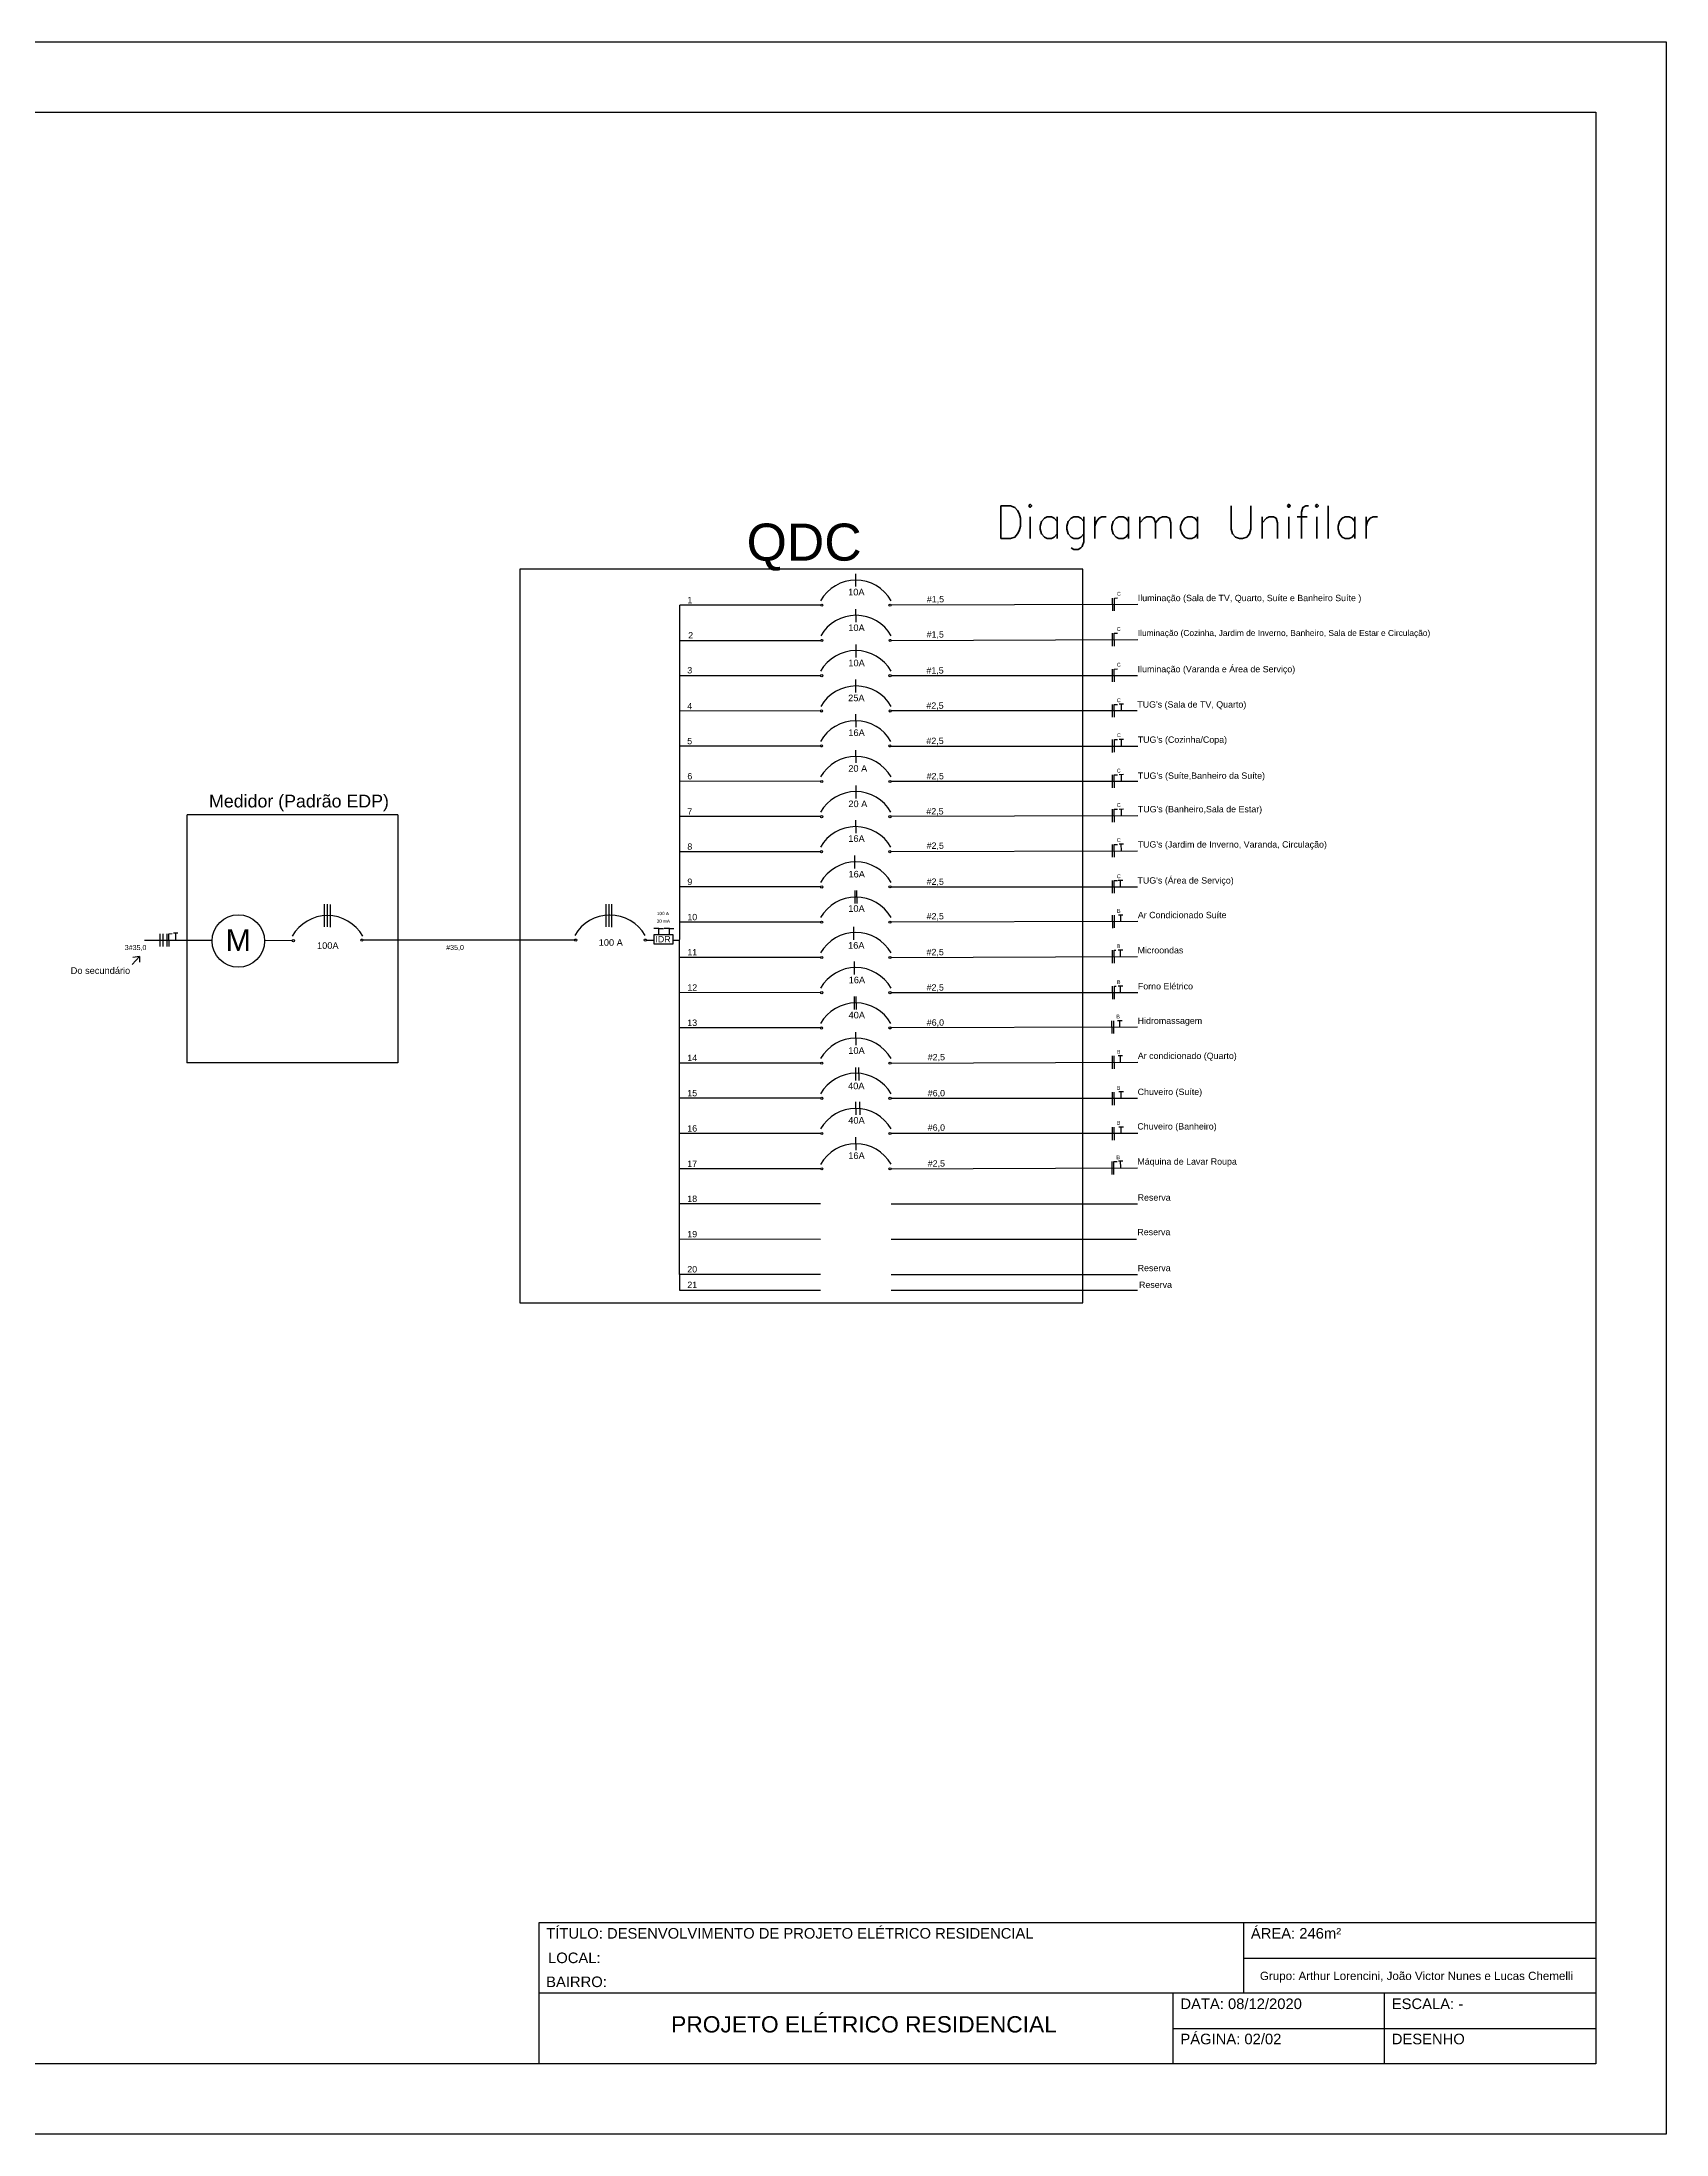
# Model space of a CAD drawing. Extents: x 80 to 1815, y -14679 to 245.
# Drawn here: x 141.98 to 165.04, y 13.16 to 42.86 of the extents above; entities that cross this region are included whole.
import ezdxf

# ---------------------------------------------------------------- set-up
doc = ezdxf.new("R2010")
doc.units = 0
doc.header["$MEASUREMENT"] = 0
doc.linetypes.add('HIDDEN', pattern=[0.375, 0.25, -0.125])
doc.linetypes.add('HIDDEN2', pattern=[4.7625, 3.175, -1.5875])
doc.layers.get('0').update_dxf_attribs({"linetype": 'CONTINUOUS'})
doc.layers.add('TEXTO', color=1, linetype='CONTINUOUS')
doc.layers.add('TOMADAS', color=1, linetype='CONTINUOUS')
doc.styles.add('ARIAL', font='arial.ttf')
doc.styles.add('ARIALN', font='arial.ttf')
doc.styles.add('ROMANS', font='romans.shx')

# ---------------------------------------------------------------- blocks, each defined once
blk = doc.blocks.new('BLOCOA3_LEGENDA')
at = {"layer": 'TOMADAS'}
for p, q in [((2.5, -1), (41, -1)), ((41, -1), (41, -28.7)), ((26, -26.7), (26, -28.7)), ((41, -26.7), (26, -26.7)), ((36, -26.7), (36, -27.7)), ((41, -27.7), (26, -27.7)), ((35, -27.7), (35, -28.7)), ((38, -27.7), (38, -28.7)), ((35, -28.2), (41, -28.2)), ((41, -28.7), (2.5, -28.7))]:
    blk.add_line(p, q, dxfattribs=at)
blk.add_lwpolyline([(0, 0), (42, 0), (42, -29.7), (0, -29.7)], close=True, dxfattribs=at)

msp = doc.modelspace()

# ---------------------------------------------------------------- linework, layer by layer
for p, q in [((148.769, 35.373), (148.769, 24.956)), ((156.759, 35.373), (148.769, 35.373)), ((156.759, 24.956), (156.759, 35.373)), ((151.036, 25.359), (151.038, 34.86)), ((153.038, 34.86), (151.038, 34.86)), ((157.539, 34.871), (154.038, 34.86)), ((151.038, 34.36), (153.04, 34.359)), ((154.038, 34.359), (157.539, 34.371)), ((151.037, 33.863), (153.039, 33.861)), ((154.038, 33.86), (157.537, 33.86)), ((153.035, 33.358), (151.036, 33.355)), ((157.532, 33.359), (154.041, 33.359)), ((153.035, 32.861), (151.036, 32.858)), ((154.035, 32.86), (157.538, 32.86)), ((153.037, 32.358), (151.035, 32.36)), ((154.038, 32.36), (157.539, 32.36)), ((144.041, 31.883), (144.041, 28.362)), ((147.039, 31.885), (144.045, 31.885)), ((147.039, 31.885), (147.039, 28.363)), ((153.037, 31.858), (151.038, 31.859)), ((157.54, 31.872), (154.038, 31.86)), ((153.035, 31.36), (151.038, 31.36)), ((154.038, 31.362), (157.537, 31.372)), ((153.037, 30.86), (151.037, 30.86)), ((154.036, 30.861), (157.535, 30.861)), ((153.036, 30.359), (151.037, 30.359)), ((157.54, 30.37), (154.036, 30.359)), ((144.401, 30.099), (144.041, 30.099)), ((145.539, 30.098), (145.144, 30.096)), ((147.039, 30.106), (146.541, 30.106)), ((148.769, 30.106), (147.039, 30.106)), ((149.547, 30.106), (148.769, 30.106)), ((150.565, 30.106), (150.669, 30.106)), ((150.943, 30.106), (151.037, 30.106)), ((153.037, 29.86), (151.037, 29.86)), ((154.038, 29.86), (157.536, 29.871)), ((153.037, 29.359), (151.037, 29.36)), ((154.039, 29.36), (157.54, 29.36)), ((153.036, 28.859), (151.037, 28.86)), ((157.537, 28.871), (154.039, 28.86)), ((147.036, 28.362), (144.041, 28.362)), ((153.038, 28.36), (151.037, 28.36)), ((154.038, 28.36), (157.539, 28.371)), ((153.038, 27.86), (151.037, 27.86)), ((154.038, 27.86), (157.537, 27.86)), ((153.038, 27.359), (151.037, 27.36)), ((157.538, 27.36), (154.038, 27.36)), ((153.038, 26.859), (151.037, 26.859)), ((154.038, 26.859), (157.533, 26.871)), ((153.038, 26.36), (151.036, 26.36)), ((154.038, 26.36), (157.537, 26.36)), ((153.038, 25.858), (151.036, 25.859)), ((154.038, 25.86), (157.522, 25.86)), ((153.038, 25.359), (151.036, 25.359)), ((154.038, 25.36), (157.537, 25.36)), ((148.769, 24.956), (156.759, 24.956))]:
    msp.add_line(p, q)
at = {"color": 7, "linetype": 'Continuous'}
for p, q in [((145.996, 30.293), (145.996, 30.617)), ((146.038, 30.292), (146.038, 30.616)), ((146.079, 30.289), (146.079, 30.612)), ((149.992, 30.295), (149.992, 30.618)), ((150.034, 30.294), (150.034, 30.617)), ((150.075, 30.29), (150.075, 30.614)), ((144.041, 30.099), (143.443, 30.099)), ((150.743, 30.269), (150.669, 30.269)), ((150.743, 30.18), (150.743, 30.269)), ((150.743, 30.269), (150.808, 30.269)), ((150.891, 30.269), (150.817, 30.269)), ((150.891, 30.18), (150.891, 30.269)), ((150.891, 30.269), (150.956, 30.269)), ((143.266, 29.761), (143.368, 29.872)), ((143.368, 29.872), (143.275, 29.861)), ((143.368, 29.872), (143.368, 29.793)), ((157.206, 29.962), (157.228, 29.962)), ((157.207, 29.451), (157.23, 29.451)), ((151.036, 25.359), (151.036, 25.138)), ((151.036, 25.138), (153.038, 25.138)), ((154.038, 25.138), (157.537, 25.138))]:
    msp.add_line(p, q, dxfattribs=at)
msp.add_lwpolyline([(150.669, 30.054), (150.943, 30.054), (150.943, 30.179), (150.669, 30.179)], close=True, dxfattribs=at)
for centre, radius in [((153.054, 34.86), 0.0151), ((154.023, 34.86), 0.0151), ((153.055, 34.36), 0.0151), ((154.025, 34.36), 0.0151), ((153.053, 33.86), 0.0151), ((154.023, 33.86), 0.0151), ((153.051, 33.358), 0.0151), ((154.025, 33.358), 0.0151), ((153.051, 32.862), 0.0151), ((154.02, 32.862), 0.0151), ((153.053, 32.357), 0.0151), ((154.022, 32.358), 0.0151), ((153.052, 31.858), 0.0151), ((154.021, 31.858), 0.0151), ((153.05, 31.361), 0.0151), ((154.019, 31.361), 0.0151), ((153.053, 30.86), 0.0151), ((154.022, 30.861), 0.0151), ((144.773, 30.093), 0.372), ((153.052, 30.361), 0.0151), ((154.021, 30.361), 0.0151), ((145.554, 30.098), 0.0151), ((146.526, 30.106), 0.0151), ((149.562, 30.106), 0.0151), ((150.55, 30.106), 0.0151), ((153.053, 29.858), 0.0151), ((154.022, 29.858), 0.0151), ((153.053, 29.36), 0.0151), ((154.022, 29.36), 0.0151), ((153.051, 28.858), 0.0151), ((154.021, 28.859), 0.0151), ((153.053, 28.36), 0.0151), ((154.023, 28.36), 0.0151), ((153.054, 27.86), 0.0151), ((154.023, 27.86), 0.0151), ((153.054, 27.36), 0.0151), ((154.023, 27.361), 0.0151), ((153.054, 26.858), 0.0151), ((154.023, 26.858), 0.0151)]:
    msp.add_circle(centre, radius)
for centre in [(153.538, 34.64), (153.54, 34.141), (153.538, 33.64), (153.54, 33.138), (153.535, 32.643), (153.537, 32.138), (153.536, 31.639), (153.534, 31.141), (153.537, 30.641), (153.537, 30.142), (146.038, 29.879), (150.047, 29.887), (153.537, 29.639), (153.538, 29.141), (153.536, 28.639), (153.538, 28.14), (153.538, 27.64), (153.538, 27.141), (153.538, 26.639)]:
    msp.add_arc(centre, 0.575, 29.5901, 150.4274)
at = {"layer": 'TOMADAS', "color": 7}
for p, q in [((153.539, 35.124), (153.537, 35.307)), ((153.541, 34.617), (153.539, 34.801)), ((157.183, 34.778), (157.181, 34.961)), ((157.207, 34.961), (157.253, 34.962)), ((157.209, 34.778), (157.207, 34.961)), ((157.182, 34.278), (157.18, 34.461)), ((157.206, 34.461), (157.252, 34.462)), ((157.208, 34.278), (157.206, 34.461)), ((153.542, 34.118), (153.54, 34.302)), ((157.182, 33.771), (157.18, 33.954)), ((157.206, 33.954), (157.252, 33.955)), ((157.208, 33.771), (157.206, 33.954)), ((153.539, 33.622), (153.536, 33.805)), ((153.541, 33.128), (153.539, 33.312)), ((157.182, 33.268), (157.18, 33.451)), ((157.208, 33.268), (157.206, 33.451)), ((157.206, 33.451), (157.252, 33.451)), ((157.338, 33.454), (157.274, 33.453)), ((157.306, 33.359), (157.306, 33.454)), ((153.541, 32.62), (153.539, 32.803)), ((157.182, 32.771), (157.18, 32.955)), ((157.209, 32.772), (157.207, 32.955)), ((157.207, 32.955), (157.252, 32.955)), ((157.338, 32.955), (157.274, 32.954)), ((157.306, 32.86), (157.306, 32.955)), ((157.181, 32.267), (157.179, 32.45)), ((157.206, 32.45), (157.251, 32.451)), ((157.208, 32.267), (157.206, 32.45)), ((157.338, 32.455), (157.274, 32.454)), ((157.307, 32.36), (157.306, 32.455)), ((153.542, 32.118), (153.54, 32.301)), ((153.541, 31.625), (153.539, 31.808)), ((157.182, 31.779), (157.18, 31.962)), ((157.206, 31.962), (157.252, 31.963)), ((157.208, 31.779), (157.206, 31.962)), ((157.338, 31.962), (157.274, 31.961)), ((157.307, 31.866), (157.306, 31.961)), ((153.524, 31.124), (153.522, 31.308)), ((157.182, 31.281), (157.18, 31.465)), ((157.208, 31.282), (157.206, 31.465)), ((157.206, 31.465), (157.252, 31.465)), ((157.337, 31.467), (157.273, 31.466)), ((157.306, 31.371), (157.305, 31.466)), ((157.182, 30.77), (157.18, 30.953)), ((157.206, 30.953), (157.252, 30.954)), ((157.208, 30.77), (157.206, 30.953)), ((157.326, 30.954), (157.262, 30.953)), ((157.294, 30.862), (157.294, 30.953)), ((153.528, 30.624), (153.526, 30.808)), ((153.555, 30.624), (153.553, 30.809)), ((157.184, 30.277), (157.182, 30.46)), ((157.21, 30.278), (157.208, 30.461)), ((157.328, 30.461), (157.264, 30.461)), ((157.297, 30.369), (157.296, 30.461)), ((143.666, 30.014), (143.664, 30.197)), ((143.706, 30.014), (143.704, 30.197)), ((143.764, 30.014), (143.762, 30.197)), ((143.788, 30.197), (143.834, 30.198)), ((143.79, 30.014), (143.788, 30.197)), ((143.916, 30.203), (143.852, 30.202)), ((143.885, 30.111), (143.884, 30.202)), ((153.51, 30.109), (153.508, 30.293)), ((153.519, 29.618), (153.517, 29.802)), ((157.182, 29.778), (157.179, 29.961)), ((157.208, 29.778), (157.206, 29.962)), ((157.325, 29.962), (157.261, 29.961)), ((157.294, 29.87), (157.293, 29.962)), ((157.183, 29.268), (157.181, 29.451)), ((157.209, 29.268), (157.207, 29.451)), ((157.326, 29.452), (157.262, 29.451)), ((157.295, 29.36), (157.294, 29.451)), ((153.518, 29.119), (153.516, 29.303)), ((153.545, 29.119), (153.543, 29.303)), ((157.173, 28.778), (157.171, 28.961)), ((157.2, 28.778), (157.197, 28.962)), ((157.317, 28.962), (157.253, 28.961)), ((157.286, 28.87), (157.285, 28.962)), ((153.541, 28.616), (153.539, 28.799)), ((153.537, 28.114), (153.535, 28.297)), ((153.584, 28.114), (153.582, 28.297)), ((157.181, 28.278), (157.179, 28.461)), ((157.207, 28.278), (157.205, 28.461)), ((157.324, 28.462), (157.26, 28.461)), ((157.293, 28.37), (157.292, 28.461)), ((157.181, 27.763), (157.179, 27.946)), ((157.208, 27.763), (157.206, 27.946)), ((157.334, 27.952), (157.27, 27.951)), ((157.302, 27.86), (157.302, 27.951)), ((153.541, 27.626), (153.539, 27.809)), ((153.598, 27.626), (153.596, 27.809)), ((157.182, 27.267), (157.18, 27.45)), ((157.208, 27.268), (157.206, 27.451)), ((157.337, 27.452), (157.272, 27.451)), ((157.305, 27.36), (157.304, 27.451)), ((153.541, 27.124), (153.539, 27.307)), ((157.175, 26.779), (157.173, 26.962)), ((157.199, 26.962), (157.245, 26.963)), ((157.201, 26.779), (157.199, 26.962)), ((157.327, 26.967), (157.263, 26.967)), ((157.296, 26.876), (157.295, 26.967))]:
    msp.add_line(p, q, dxfattribs=at)
at = {"layer": 'TOMADAS'}
msp.add_line((159.038, 15.656), (164.038, 15.656), dxfattribs=at)

# ---------------------------------------------------------------- block references
at = {"layer": 'TEXTO'}
msp.add_blockref('BLOCOA3_LEGENDA', (123.038, 42.856), dxfattribs=at)

# ---------------------------------------------------------------- texts
at = {"style": 'ARIAL'}
for s, height, p in [('QDC', 0.526, (151.987, 35.492)), ('10A', 0.0937, (153.428, 34.999)), ('10A', 0.0937, (153.43, 34.492)), ('10A', 0.0937, (153.431, 33.993)), ('25A', 0.0937, (153.428, 33.497)), ('16A', 0.0937, (153.431, 33.003)), ('20 A', 0.0937, (153.43, 32.495)), ('Medidor (Padrão EDP)', 0.1807, (144.357, 31.989)), ('20 A', 0.0937, (153.431, 31.993)), ('16A', 0.0937, (153.43, 31.5)), ('16A', 0.0937, (153.433, 30.995)), ('10A', 0.0937, (153.43, 30.507)), ('30 mA ', 0.0469, (150.71, 30.351)), ('100 A ', 0.0469, (150.714, 30.46)), ('100A', 0.0937, (145.89, 29.981)), ('100 A', 0.0937, (149.888, 30.025)), ('16A', 0.0937, (153.427, 29.984)), ('Do secundário', 0.09372, (142.394, 29.626)), ('16A', 0.0937, (153.436, 29.493)), ('40A', 0.0937, (153.434, 28.994)), ('10A', 0.0937, (153.43, 28.491)), ('40A', 0.0937, (153.427, 27.989)), ('40A', 0.0937, (153.43, 27.501)), ('16A', 0.0937, (153.43, 26.999))]:
    msp.add_text(s, height=height, dxfattribs=at).set_placement(p)
msp.add_text('M', height=0.31, rotation=359.9644, dxfattribs=at).set_placement((144.591, 29.95))
at = {"attachment_point": 1, "style": 'ARIAL'}
for s, insert, char_height, width in [('\\pxi-4,l4,t2;^I   1', (150.862, 34.978), 0.09, 34.49035), ('\\pxi-3,l4,t4;#1,5', (154.455, 34.99), 0.09, 34.65257), ('Iluminação (Sala de TV, Quarto, Suíte e Banheiro Suíte )', (157.539, 35.007), 0.09, 34.59102), ('\\pxi-4,l4,t2;^I   2', (150.873, 34.478), 0.09, 34.49035), ('\\pxi-3,l4,t4;#1,5', (154.452, 34.49), 0.09, 34.65257), ('Iluminação (Cozinha, Jardim de Inverno, Banheiro, Sala de Estar e Circulação)', (157.539, 34.508), 0.085, 34.59102), ('\\pxi-4,l4,t2;^I   3', (150.86, 33.981), 0.09, 34.49035), ('\\pxi-3,l4,t4;#1,5', (154.449, 33.979), 0.09, 34.65257), ('Iluminação (Varanda e Área de Serviço)', (157.537, 33.997), 0.09, 34.59311), ('\\pxi-4,l4,t2;^I   4', (150.86, 33.473), 0.09, 34.49035), ('\\pxi-3,l4,t4;#2,5', (154.449, 33.479), 0.09, 34.65257), ("TUG's (Sala de TV, Quarto)", (157.532, 33.496), 0.09, 34.58399), ('\\pxi-4,l4,t2;^I   5', (150.859, 32.976), 0.09, 34.49035), ('\\pxi-3,l4,t4;#2,5', (154.449, 32.979), 0.09, 34.65257), ("TUG's (Cozinha/Copa)", (157.538, 32.996), 0.09, 34.57839), ('\\pxi-4,l4,t2;^I   6', (150.861, 32.478), 0.09, 34.49035), ('\\pxi-3,l4,t4;#2,5', (154.452, 32.479), 0.09, 34.65257), ("TUG's (Suíte,Banheiro da Suíte)", (157.539, 32.485), 0.09, 34.57744), ('\\pxi-4,l4,t2;^I   7', (150.861, 31.977), 0.09, 34.49035), ('\\pxi-3,l4,t4;#2,5', (154.448, 31.979), 0.09, 34.65257), ("TUG's (Banheiro,Sala de Estar)", (157.54, 32.009), 0.09, 34.57684), ('\\pxi-3,l4,t4;#2,5', (154.452, 31.491), 0.09, 34.65257), ("TUG's (Jardim de Inverno, Varanda, Circulação)", (157.537, 31.509), 0.09, 34.57928), ('\\pxi-4,l4,t2;^I   8', (150.861, 31.478), 0.09, 34.49035), ('\\pxi-4,l4,t2;^I   9', (150.861, 30.979), 0.09, 34.49035), ('\\pxi-3,l4,t4;#2,5', (154.452, 30.98), 0.09, 34.65257), ("TUG's (Área de Serviço)", (157.535, 30.998), 0.09, 34.58161), ('\\pxi-4,l4,t2;^I   10', (150.861, 30.478), 0.09, 34.49035), ('\\pxi-3,l4,t4;#2,5', (154.452, 30.49), 0.09, 34.65257), ('Ar Condicionado Suíte', (157.54, 30.507), 0.09, 34.57598), ('\\pxi-3,l4,t4;3#35,0', (143.089, 30.036), 0.072, 27.72206), ('\\pxi-3,l4,t4;#35,0', (147.651, 30.037), 0.072, 27.72206), ('\\pxi-4,l4,t2;^I   IDR', (150.408, 30.163), 0.09, 34.49035), ('Microondas', (157.536, 30.007), 0.09, 34.57992), ('\\pxi-4,l4,t2;^I   11', (150.861, 29.978), 0.09, 34.49035), ('\\pxi-3,l4,t4;#2,5', (154.451, 29.981), 0.09, 34.65257), ('\\pxi-4,l4,t2;^I   12', (150.861, 29.478), 0.09, 34.49035), ('\\pxi-3,l4,t4;#2,5', (154.452, 29.479), 0.09, 34.65257), ('Forno Elétrico', (157.54, 29.496), 0.09, 34.57598), ('\\pxi-4,l4,t2;^I   13', (150.86, 28.978), 0.09, 34.49035), ('\\pxi-3,l4,t4;#6,0', (154.454, 28.981), 0.09, 34.65257), ('Hidromassagem', (157.537, 29.007), 0.09, 34.5795), ('Ar condicionado (Quarto)', (157.539, 28.508), 0.09, 34.57701), ('\\pxi-4,l4,t2;^I   14', (150.86, 28.478), 0.09, 34.49035), ('\\pxi-3,l4,t4;#2,5', (154.468, 28.49), 0.09, 34.65257), ('\\pxi-4,l4,t2;^I   15', (150.86, 27.979), 0.09, 34.49035), ('\\pxi-3,l4,t4;#6,0', (154.468, 27.979), 0.09, 34.65257), ('Chuveiro (Suíte)', (157.537, 27.997), 0.09, 34.5795), ('\\pxi-4,l4,t2;^I   16', (150.86, 27.478), 0.09, 34.49035), ('\\pxi-3,l4,t4;#6,0', (154.468, 27.49), 0.09, 34.65257), ('Chuveiro (Banheiro)', (157.533, 27.507), 0.09, 34.58321), ('\\pxi-4,l4,t2;^I   17', (150.86, 26.977), 0.09, 34.49035), ('\\pxi-3,l4,t4;#2,5', (154.468, 26.981), 0.09, 34.65257), ('Máquina de Lavar Roupa', (157.533, 27.008), 0.09, 34.58321), ('\\pxi-4,l4,t2;^I   18', (150.86, 26.479), 0.09, 34.49035), ('Reserva', (157.537, 26.497), 0.09, 34.57921), ('\\pxi-4,l4,t2;^I   19', (150.86, 25.977), 0.09, 34.49035), ('Reserva', (157.533, 26.007), 0.09, 34.58321), ('\\pxi-4,l4,t2;^I   20', (150.86, 25.478), 0.09, 34.49035), ('\\pxi-4,l4,t2;^I   21', (150.861, 25.257), 0.09, 34.49035), ('Reserva', (157.537, 25.496), 0.09, 34.57921), ('Reserva', (157.556, 25.259), 0.09, 34.57921)]:
    msp.add_mtext(s, dxfattribs=dict(at, insert=insert, char_height=char_height, width=width))
at = {"layer": 'TOMADAS', "color": 7, "linetype": 'HIDDEN', "style": 'ROMANS'}
msp.add_text('Diagrama Unifilar', height=0.46529, dxfattribs=at).set_placement((155.515, 35.805))
at = {"layer": 'TOMADAS', "color": 7, "linetype": 'HIDDEN2'}
for s, p in [('C', (157.243, 34.994)), ('C', (157.242, 34.494)), ('C', (157.242, 33.987)), ('C', (157.242, 33.483)), ('C', (157.243, 32.987)), ('C', (157.242, 32.483)), ('C', (157.242, 31.995)), ('C', (157.242, 31.497)), ('C', (157.242, 30.984)), ('B', (157.244, 30.492)), ('B', (157.242, 29.993)), ('B', (157.243, 29.482)), ('B', (157.234, 28.993)), ('B', (157.241, 28.492)), ('B', (157.242, 27.979)), ('B', (157.242, 27.483)), ('B', (157.235, 26.995))]:
    msp.add_text(s, height=0.0549, rotation=0.6338, dxfattribs=at).set_placement(p)
at = {"layer": 'TOMADAS', "ltscale": 0.35, "style": 'ARIALN'}
for s, height, p in [('TÍTULO: DESENVOLVIMENTO DE PROJETO ELÉTRICO RESIDENCIAL', 0.15, (149.144, 15.932)), ('ÁREA: 246m²', 0.15, (159.144, 15.932)), ('LOCAL: ', 0.15, (149.169, 15.584)), ('Grupo: Arthur Lorencini, João Victor Nunes e Lucas Chemelli', 0.11754, (159.273, 15.344)), ('BAIRRO: ', 0.15, (149.142, 15.244)), ('DATA: 08/12/2020', 0.15, (158.144, 14.932)), ('ESCALA: -', 0.15, (161.144, 14.932)), ('PÁGINA: 02/02', 0.15, (158.144, 14.432)), ('DESENHO', 0.15, (161.144, 14.432))]:
    msp.add_text(s, height=height, dxfattribs=at).set_placement(p)
at = {"layer": 'TOMADAS', "insert": (150.916, 14.831), "char_height": 0.23126, "attachment_point": 1, "style": 'ARIALN'}
msp.add_mtext_dynamic_manual_height_columns('PROJETO ELÉTRICO RESIDENCIAL', width=36.06957, gutter_width=5, heights=[0], dxfattribs=at)

doc.saveas('drawing.dxf')
